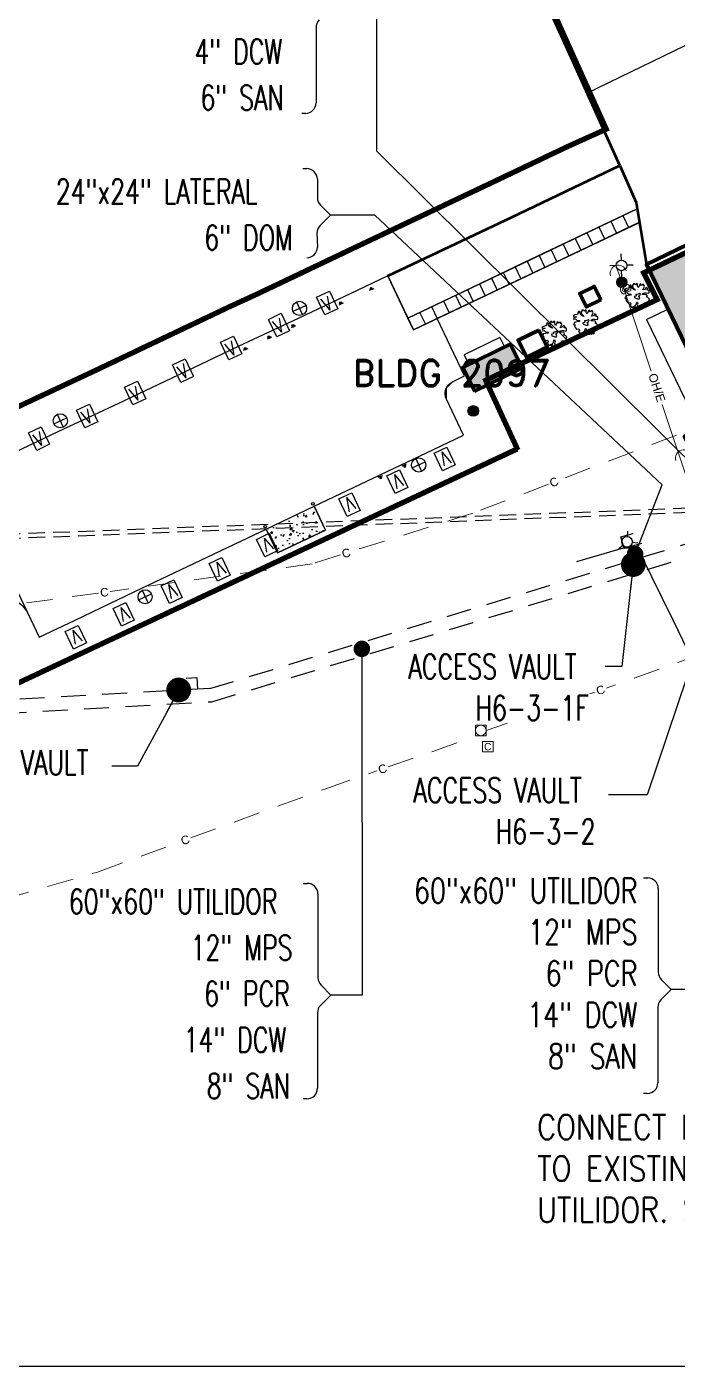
# Model space of a CAD drawing. Header units: inches. Extents: x 27388 to 48883, y 5676 to 18157.
# Drawn here: x 33106 to 36054, y 5676 to 11746 of the extents above; entities that cross this region are included whole.
import ezdxf
from ezdxf.enums import TextEntityAlignment as Align

# ---------------------------------------------------------------- set-up
doc = ezdxf.new("R2010")
doc.units = ezdxf.units.IN
doc.header["$LTSCALE"] = 1200
doc.header["$MEASUREMENT"] = 0
for name, pattern in [('D10', [0.175, 0.1, -0.075]), ('DASHED4', [0.1875, 0.125, -0.0625]), ('DASHED8', [0.09375, 0.0625, -0.03125]), ('HIDDEN1', [0.15625, 0.09375, -0.0625])]:
    doc.linetypes.add(name, pattern=pattern)
doc.layers.get('Defpoints').update_dxf_attribs({"color": 251})
for name, color, linetype in [('C-3D POLYLINE', 251, 'Continuous'), ('C-BOLLARD', 251, 'Continuous'), ('C-CONCRETE', 251, 'Continuous'), ('C-FORCE PROTECTION', 251, 'Continuous'), ('C-NEW PVMT', 251, 'Continuous'), ('C-PROJECT LIMITS', 52, 'DASHED4'), ('C-SIGN', 251, 'Continuous'), ('MU-EXST-MAIN-UTILDR', 251, 'HIDDEN1'), ('MU-EXST-SITE-NOTE', 251, 'Continuous'), ('MU-SHAD', 251, 'Continuous'), ('MU-SITE-NOTES', 11, 'Continuous'), ('Pipes-Water-E-DB-Deluge-16.00', 251, 'DASHED8'), ('Pipes-Water-E-DB-Re-Circ.-01.50', 251, 'DASHED8'), ('V-DOMW-HYDR', 251, 'Continuous'), ('V-LITE-EXTR', 251, 'Continuous'), ('V-POWR-JBOX', 251, 'Continuous'), ('V-SITE-CONC', 251, 'Continuous'), ('V-SITE-VEGE', 251, 'Continuous')]:
    doc.layers.add(name, color=color, linetype=linetype)
for name, color, linetype, lineweight in [('E-ELEC-C', 251, 'Continuous', 25), ('V-APRN-OTLN', 251, 'Continuous', 50), ('V-COMM-JBOX', 251, 'Continuous', 18), ('V-COMM-UNDR', 251, 'D10', 18), ('V-EXST-BLDG-OTLN', 34, 'Continuous', 90), ('V-POWR-POLE', 251, 'Continuous', 18), ('V-POWR-POLE-GUYS', 251, 'Continuous', 18), ('V-SECD-OVHD', 251, 'Continuous', 18)]:
    doc.layers.add(name, color=color, linetype=linetype, lineweight=lineweight)
doc.styles.add('AR80', font='arial.ttf', dxfattribs={"height": 3.2})
doc.styles.add('Arial', font='arial.ttf')
doc.styles.add('ROMAND', font='romand.shx')
doc.styles.add('RomanS', font='romans.shx', dxfattribs={"width": 0.85})
doc.styles.get("Standard").update_dxf_attribs({"font": 'romans.shx', "width": 0.85})
doc.dimstyles.new('X Site Notes', dxfattribs={"dimtxt": 0.09375, "dimasz": 0.09375, "dimexe": 0.0625, "dimexo": 0.0625, "dimgap": 0.03125, "dimtad": 1, "dimdec": 8, "dimzin": 0, "dimdsep": 46, "dimlunit": 4, "dimtxsty": 'RomanS', "dimcen": 0.09, "dimclrd": 253, "dimclre": 253, "dimclrt": 256, "dimadec": 0, "dimazin": 0, "dimtfac": 1, "dimtdec": 8, "dimtofl": 0, "dimtmove": 0, "dimatfit": 3, "dimldrblk": 'DOT', "dimfxl": 1, "dimtolj": 1, "dimtzin": 0, "dimlwd": -1, "dimlwe": -1, "dimarcsym": 0})

# ---------------------------------------------------------------- blocks, each defined once
blk = doc.blocks.new('coe-mh')
at = {"linetype": 'Continuous'}
blk.add_lwpolyline([(-0.05, -0.05), (0.05, -0.05), (0.05, 0.05), (-0.05, 0.05)], close=True, dxfattribs=at)
blk.add_circle((0, 0), 0.05, dxfattribs=at)
blk = doc.blocks.new('coe-pedc')
blk.add_lwpolyline([(-0.05, -0.05), (0.05, -0.05), (0.05, 0.05), (-0.05, 0.05)], close=True)
at = {"style": 'Arial'}
blk.add_text('C', height=0.07, dxfattribs=at).set_placement((0, 0), align=Align.MIDDLE)
blk = doc.blocks.new('coe-pp')
blk.add_hatch(color=256).paths.add_polyline_path([(-0.05, 0, 1), (0.05, 0, 1)])
blk.add_circle((0, 0), 0.05)
blk = doc.blocks.new('coe-tree')
for points in [[(0.08217323271519739, 0.0375325936645865), (0.1053390743602858, 0.03237312031713557), (0.1101544998285391, 0.03658703281206499), (0.1105861614740995, 0.05766687312207353), (0.1049074127147254, 0.06281606863417188), (0.09485449261366874, 0.06235356604326547), (0.08786157395558725, 0.06797554198162459), (0.0970415782845091, 0.07312473749372295), (0.09615907003136215, 0.08061727946641639), (0.08261448684177175, 0.08671203583103626), (0.0690603111711674, 0.06891082499879175), (0.05114155663989628, 0.06515941509476697), (0.05988030684224377, 0.08389590894418042), (0.06687322550032526, 0.09560236341180506), (0.06512739395605927, 0.1059110322713543), (0.057261559525843, 0.1031051832198528), (0.06162613838651332, 0.1148116376874775), (0.04851321684248155, 0.1143388572612167), (0.03801904261485234, 0.1068463152885215), (0.03146737808334343, 0.1166822037218118), (0.03102612395676907, 0.1213688966430038), (0.02403320529868758, 0.1171549841480726), (0.01353903107106014, 0.09513986082089687), (0.00786028231168423, 0.08576647497851475), (0.001740279425733959, 0.09935377331582806), (0.0004261095270283732, 0.1227769600864317), (-0.0126868120170025, 0.1227769600864317), (-0.0126868120170025, 0.1199608331995758), (-0.006566809131054008, 0.117617486738979), (-0.01094098047273473, 0.1115330082097135), (-0.01836556077637841, 0.1143388572612167), (-0.02798681923187374, 0.1227769600864317), (-0.03935390923163684, 0.1227769600864317), (-0.03759848520635689, 0.1166822037218118), (-0.03366556799124876, 0.1143388572612167), (-0.04677848953527874, 0.1073190957147823), (-0.05027974510482647, 0.10404046623702), (-0.04328682644674497, 0.0942045778037297), (-0.04460099634545056, 0.08343340635327223), (-0.03104682067484799, 0.07406002051089011), (-0.01706098335868322, 0.06188078561700472), (-0.03104682067484799, 0.0637616294866934), (-0.05072099923139994, 0.07781143041491312), (-0.06164683510459046, 0.1082543787319512), (-0.06995392366137843, 0.1096624421753791), (-0.07826101221816817, 0.100289056332997), (-0.07869267386372858, 0.09186123134313462), (-0.07737850396502122, 0.0843686893704394), (-0.08699976242051743, 0.08155256248358356), (-0.1044868553062281, 0.07781143041491312), (-0.1145397754072848, 0.07265195706746219), (-0.1202185241666607, 0.068438044572531), (-0.1114797739643114, 0.06048300000892937), (-0.0944339352051724, 0.06001021958266861), (-0.09137393376219816, 0.05766687312207353), (-0.1031726854075217, 0.05298018020088158), (-0.1162856069515525, 0.04830376511504397), (-0.1193456083945268, 0.04081122314235053), (-0.1140985212807122, 0.03658703281206499), (-0.09879851406584095, 0.03986566228982902), (-0.09356101943303852, 0.03378118376056349), (-0.08262559107883671, 0.02394529532727319), (-0.05901849530717573, 0.02347251490101243), (-0.06470683654756382, 0.0136366264677239), (-0.1058010252049355, 0.008487430955625541), (-0.1132256055085783, -0.001348457477664766), (-0.1184726926223929, -0.01211962892812224), (-0.1031726854075217, -0.01586076099679268), (-0.1062326868504959, -0.02241801995231896), (-0.1106068581921766, -0.03319946923813077), (-0.09137393376219816, -0.05754766119054722), (-0.08787267819265043, -0.05708515859964081), (-0.06908100788924454, -0.05333374869561602), (-0.06251975087672346, -0.06644826660667036), (-0.07038558530693972, -0.07956278451772292), (-0.05595849386420237, -0.09923456138430176), (-0.03323390634568835, -0.1043837568964001), (-0.03453848376338176, -0.1001698444014707), (-0.04371848809230539, -0.09126923898534756), (-0.03453848376338176, -0.09267730242877548), (-0.03104682067484799, -0.1020506882711594), (-0.02579973356103249, -0.1053190399135691), (-0.018806814902951, -0.1043837568964001), (-0.02055264644721877, -0.0940853658722034), (-0.02361264789019213, -0.08565754088234279), (-0.0126868120170025, -0.0739408085793638), (-0.00831264067532178, -0.06036378807740306), (-0.002192637789372398, -0.05005511921785377), (0.002181533552308323, -0.05287124610470961), (0.00392736509657432, -0.06364241755516709), (-0.0013197220172394, -0.07769221848338681), (0.006114450767414681, -0.1006426248277315), (0.02010028808358122, -0.1053190399135691), (0.0393332125135597, -0.1053190399135691), (0.04326612972866606, -0.08705532649041636), (0.04719904694377597, -0.08705532649041636), (0.05331904982972269, -0.09454786846310981), (0.04676738529821556, -0.1053190399135691), (0.057261559525843, -0.1015779078448986), (0.06032156096881813, -0.09361258544594264), (0.05813447529797777, -0.08565754088234279), (0.06600030972819404, -0.08939867295101322), (0.06687322550032526, -0.09361258544594264), (0.06644156385476485, -0.09829927836713459), (0.07212031261414076, -0.1020506882711594), (0.07911323127222403, -0.09267730242877548), (0.0699332269433004, -0.07441358900562456), (0.06206739251308413, -0.0641049201460735), (0.07037448106987476, -0.05895572463397514), (0.08217323271519739, -0.06036378807740306), (0.09222615281625401, -0.06176157368547841), (0.102720327043885, -0.05567709515621289), (0.1127732471449416, -0.0519256852521881), (0.1075261600311261, -0.03741338173306019), (0.1136461629170729, -0.02241801995231896), (0.106221582613431, -0.01258213151902865), (0.09747323993006951, -0.00697043341602388), (0.08480157251261211, -0.001348457477664766), (0.09398157684153396, 0.005681581904122268), (0.08697906570243852, 0.01832331938891407), (0.06425447818392449, 0.0216019488666781), (0.04764030107034678, 0.02019388542325018), (0.04982738674118714, 0.03097533470906022), (0.06600030972819404, 0.0375325936645865)], [(0.01398028519763095, -0.01258213151902865), (0.02141445798228681, -0.008368219024099233), (0.01310736942549795, 0.001467669409191075), (0.01092028375465759, 0.008487430955625541), (0.02316028952655458, 0.01270134345055496), (0.0284073766403683, 0.02441807575353394), (0.02097320385571244, 0.03191061772622739), (0.006546112412975091, 0.02394529532727319), (-0.00612555500448142, 0.0216019488666781), (-0.0135597277891355, 0.01973138283234199), (-0.01181389624486862, 0.006144084495028679), (-0.02930098913058021, 0.003811015869786161), (-0.02579973356103249, -0.01118434591095507), (-0.0135597277891355, -0.01446297538871733), (-0.005693893358920121, -0.01774160486648135), (0.008301536438255042, -0.02382608339574688), (0.02054154221015203, -0.01867688788364852)]]:
    blk.add_lwpolyline(points, close=True)
blk = doc.blocks.new('COE-FH')
for points in [[(0, 0.05000000000291038), (0, 0.1009187257295707)], [(-0.03535533905960619, -0.03535533905960619), (-0.07136031529807951, -0.07136031531263143)], [(0.03535533905960619, -0.03535533905960619), (0.07136031531263143, -0.07136031531263143)]]:
    blk.add_lwpolyline(points)
blk.add_circle((0, 0), 0.05)
blk = doc.blocks.new('coe-jbox')
at = {"lineweight": 18}
blk.add_lwpolyline([(-0.03191623687400136, 0.0384883595883565), (-0.03191623687400136, -0.03848835958835648, 0.3606828855509825), (0.03191623687400136, -0.03848835958835651), (0.03191623687400136, 0.0384883595883565, 0.3606828855509824)], format="xyb", close=True, dxfattribs=at)
at = {"style": 'Arial'}
blk.add_text('J', height=0.07, dxfattribs=at).set_placement((0, 0), align=Align.MIDDLE)
blk = doc.blocks.new('COE-ppl')
blk.add_hatch(color=256).paths.add_polyline_path([(-0.05, 0, 1), (0.05, 0, 1)])
blk.add_circle((0, 0), 0.05)
at = {"layer": 'V-LITE-EXTR'}
for points in [[(0.05000000000000071, 0), (0.1095600495147089, 0)], [(0.1595600495148481, 0.05000000000014282), (0.1595600495148481, 0.1092049625798595)], [(0.1595600495148446, 0.05000000000000071), (0.1595600495148446, 0.1040665662971065)], [(0.2095600495149874, 0), (0.2687650120948035, -8.881784197001252e-16)], [(0.1595600495148481, -0.1092049625797937), (0.1595600495148481, -0.05000000000014282)]]:
    blk.add_lwpolyline(points, dxfattribs=at)
blk.add_circle((0.1595600495148481, 0), 0.05, dxfattribs=at)
blk = doc.blocks.new('coe-anchor')
blk.add_arc((-0.07763266942490255, 0), 0.07763266942490255, 270, 90)
blk = doc.blocks.new('SIGN')
at = {"layer": 'C-SIGN'}
h = blk.add_hatch(color=256, dxfattribs=at)
edge = h.paths.add_edge_path()
edge.add_arc((1391271.715876814, 3961353.114197569), 0.416666666, 0, 360)
for points in [[(1391271.715876814, 3961352.697530903), (1391270.715876814, 3961352.697530903)], [(1391271.715876814, 3961352.697530903), (1391272.715876814, 3961352.697530903)]]:
    blk.add_lwpolyline(points, dxfattribs=at)
blk.add_circle((1391271.715876814, 3961353.114197569), 0.416666666, dxfattribs=at)
blk = doc.blocks.new('A$C74487909')
at = {"layer": 'E-ELEC-C'}
for p, q in [((-1585.630390593782, -169.7239891514182), (-1558.953581897542, -228.2719582170248)), ((-1601.56597077474, -212.336378030479), (-1543.018001710996, -185.6595693305135)), ((-2686.057001752779, -721.6816073730588), (-2627.509032689035, -695.0047986730933)), ((-2670.121421571821, -679.069218493998), (-2643.444612875581, -737.6171875596046)), ((-1061.264453569427, -921.6830852776766), (-1002.716484505683, -895.0062765777111)), ((-1045.328873388469, -879.0706963986158), (-1018.652064692229, -937.6186654642224)), ((-2301.406892541796, -1519.200826525688), (-2242.858923478052, -1492.524017825723)), ((-2285.471312360838, -1476.588437646627), (-2258.794503664598, -1535.136406712234))]:
    blk.add_line(p, q, dxfattribs=at)
for centre in [(-1572.291986243799, -198.9979736804962), (-2656.783017221838, -708.3432030230761), (-1031.990469038486, -908.3446809276938), (-2272.132908010855, -1505.862422175705)]:
    blk.add_circle(centre, 32.16953840106726, dxfattribs=at)
blk = doc.blocks.new('_Dot')
at = {"color": 0, "linetype": 'ByBlock', "lineweight": -2}
blk.add_line((-0.5, 0), (-1, 0), dxfattribs=at)
at = {"color": 0, "linetype": 'ByBlock', "const_width": 0.5}
blk.add_lwpolyline([(-0.25, 0, 1), (0.25, 0, 1)], format="xyb", close=True, dxfattribs=at)

msp = doc.modelspace()

# ---------------------------------------------------------------- hatches: boundary and pattern name
at = {"layer": 'C-CONCRETE'}
h = msp.add_hatch(dxfattribs=at)
h.set_pattern_fill('AR-CONC', color=256, scale=12, style=0)
h.set_pattern_definition([(49.99999999999999, (34298.18746240505, 9443.88087223239), (86.07122191209041, -7.530256197911413), [9, -99]), (355, (34298.18746240505, 9443.88087223239), (-16.65016003356, 90.26305604400142), [7.200000000000001, -79.2]), (100.4513999999999, (34305.3600640043, 9443.253351434616), (69.42112580568259, 82.73274504731444), [7.648822799999999, -84.13705343999997]), (46.18420000000001, (34298.18746240505, 9467.88087223239), (128.0689258350773, -19.86228171948217), [13.5, -148.5]), (96.6356, (34308.8598718054, 9466.22567539431), (112.1595246658444, 116.894144508053), [11.47323456, -126.20556]), (351.1842, (34298.18746240505, 9467.88087223239), (112.1594334160353, 116.8942321110389), [10.8, -118.8]), (21, (34310.18746240505, 9461.88087223239), (71.6288462542154, -48.31426687984066), [9, -99]), (326.0000000000001, (34310.18746240505, 9461.88087223239), (29.19783983058981, 87.01800540562236), [7.199999999999998, -79.19999999999999]), (71.4514, (34316.15653036603, 9457.854679515136), (100.8267154297788, 38.70365960519429), [7.648822800000001, -84.13705343999999]), (37.49999999999999, (34298.18746240505, 9443.88087223239), (1.45918263807488, 39.94726245975738), [0, -78.24000000000001, 0, -80.40000000000002, 0, -79.50000000000001]), (7.499999999999999, (34298.18746240505, 9443.88087223239), (31.56834449305783, 47.32940542588323), [0, -45.83999999999999, 0, -76.43999999999998, 0, -30.29999999999999]), (327.5, (34271.42746240528, 9443.88087223239), (64.05869234068909, -2.706584608125576), [0, -30, 0, -93.6, 0, -124.2]), (317.5, (34259.42746240528, 9443.88087223239), (69.98234032108635, 12.01259787987812), [0, -39, 0, -62.16, 0, -88.19999999999999])])
h.paths.add_polyline_path([(34459.67050666896, 9464.946284705324), (34242.96135336229, 9361.809759303478), (34191.39309065857, 9470.164335952622), (34408.10224396245, 9573.300861360056)])
at = {"layer": 'MU-SHAD'}
for points in [[(37013.10634672608, 10550.66006519297), (36970.37814588076, 10624.26316385299), (36976.11464941008, 10626.93716787015), (36853.55364198161, 10879.65870340912), (36771.57585910497, 11047.52518844373), (35927.12820555791, 10643.02588801963), (36252.91227780817, 9970.055834678482), (36155.63246392184, 9922.96278238226), (36159.92571381792, 9914.084842629443), (36116.71324765025, 9893.187886685964), (36112.4286780722, 9902.04787655412), (36087.95722239999, 9890.201271429209), (36146.19482188124, 9769.900238417702, -0.1734516513333141), (36153.23836288267, 9755.350441274984), (36155.67451276408, 9750.318102203424, -0.322456124276223), (36170.43461746543, 9726.47709942623), (36168.04625635067, 9724.76187140273), (36171.60294751333, 9717.414837445618), (36808.83679155515, 10025.85080296979), (36808.83679155514, 10056.08569339618), (36844.83679155515, 10056.08569339618), (36844.83679155516, 10043.27563823662), (36946.51441853688, 10092.48996880544), (36944.26721998558, 10097.10477172352), (36987.54329903515, 10112.34889891279), (37180.40138555783, 10205.69668745533)], [(35135.86627749701, 10094.52638003371), (35351.28100638067, 10200.24945305802), (35298.20264650391, 10308.39860324703), (35082.78791762026, 10202.67553022831)]]:
    msp.add_hatch(color=256, dxfattribs=at).paths.add_polyline_path(points)

# ---------------------------------------------------------------- linework, layer by layer
at = {"layer": 'C-3D POLYLINE'}
for points in [[(34741.85863979881, 10617.34728440225, 5433.48), (34995.81030071595, 10737.60915892899, 5434.68), (35266.94648669822, 10866.00897273563, 5436), (35537.87282018152, 10994.90973149381, 5436.96), (35794.45342990266, 11117.07913853928, 5437.799999999999), (35868.60679543832, 10949.8100425969, 5437.08), (35873.19872591154, 10921.76702471778, 5437.200000000001), (35628.15370273286, 10805.14485222429, 5435.88), (35357.26726109603, 10676.22419547617, 5434.92), (35086.3808194592, 10547.30353872806, 5433.6), (34832.66165299223, 10426.55315574772, 5432.4)], [(35873.19872591154, 10921.76702471778, 5437.200000000001), (35883.24568489449, 10860.25914205193, 5437.32), (35653.93783407913, 10750.96756390251, 5435.64), (35383.05139244509, 10622.04690714881, 5434.68), (35112.16495080826, 10493.12625040069, 5433.6), (34966.80036100441, 10423.94413012407, 5432.04)], [(35599.60197086952, 9323.60836683908, 5453.16), (35810.28996791759, 9384.369761118216, 5452.559999999999), (35855.0607517443, 9385.840553706063, 5452.200000000001), (35888.37294495919, 9355.892530429659, 5451.96), (36035.32182228447, 9056.268573015479, 5452.32), (36121.26570181431, 8881.031811976356, 5450.16), (36253.37655171262, 8611.662107457889, 5448.12), (36385.48740161092, 8342.292402939422, 5445.84), (36397.8876858583, 8317.008628698093, 5445.806209419344)]]:
    msp.add_polyline3d(points, dxfattribs=at)
at = {"layer": 'C-BOLLARD'}
for centre in [(34402.94541768984, 9584.136319027764), (34186.23626438597, 9480.99979362033)]:
    msp.add_circle(centre, 6, dxfattribs=at)
at = {"layer": 'C-CONCRETE'}
for points in [[(34832.66165299223, 10426.55315574772), (35873.19872591154, 10921.76702471778)], [(35807.85284288482, 10890.66752008118), (35833.63697423668, 10836.49023175381)], [(34858.44578434409, 10372.37586742036), (35883.2697927819, 10860.11155261799)], [(35645.32097790272, 10813.3151260256), (35671.10510925458, 10759.13783769823)], [(35699.49826623009, 10839.09925737746), (35725.28239758195, 10784.92196905009)], [(35753.67555455746, 10864.88338872932), (35779.45968590931, 10810.70610040195)], [(35536.96640124799, 10761.74686332188), (35562.75053259985, 10707.56957499452)], [(35591.14368957536, 10787.53099467374), (35616.92782092722, 10733.35370634638)], [(35374.43453626589, 10684.39446926631), (35400.21866761775, 10630.21718093894)], [(35428.61182459326, 10710.17860061817), (35454.39595594512, 10656.0013122908)], [(35482.78911292063, 10735.96273197002), (35508.57324427248, 10681.78544364266)], [(35266.07995961116, 10632.82620656259), (35291.86409096302, 10578.64891823523)], [(35320.25724793853, 10658.61033791445), (35346.04137929039, 10604.43304958708)], [(35157.72538295643, 10581.25794385887), (35183.50951430829, 10527.08065553151)], [(35211.90267128379, 10607.04207521073), (35237.68680263565, 10552.86478688337)], [(34995.19351797433, 10503.9055498033), (35020.97764932619, 10449.72826147593)], [(35049.3708063017, 10529.68968115516), (35075.15493765355, 10475.51239282779)], [(35103.54809462906, 10555.47381250702), (35129.33222598092, 10501.29652417965)], [(34886.8389413196, 10452.33728709958), (34912.62307267146, 10398.15999877222)], [(34941.01622964696, 10478.12141845144), (34966.80036099882, 10423.94413012407)], [(34459.67050666617, 9464.946284705324), (34242.96135336229, 9361.809759303478), (34191.39309065857, 9470.164335952622), (34408.10224396245, 9573.300861360056), (34459.67050666617, 9464.946284710912)]]:
    msp.add_lwpolyline(points, dxfattribs=at)
msp.add_lwpolyline([(34459.67050666896, 9464.946284705324), (34242.96135336229, 9361.809759303478), (34191.39309065857, 9470.164335952622), (34408.10224396245, 9573.300861360056)], close=True, dxfattribs=at)
at = {"layer": 'C-FORCE PROTECTION'}
msp.add_line((37290.74601831635, 12242.05965131849), (35646.52633953349, 11446.09468978412), dxfattribs=at)
at = {"layer": 'C-NEW PVMT'}
msp.add_lwpolyline([(34741.85864209825, 10617.34728549748), (34858.44578434968, 10372.37586742036)], dxfattribs=at)
msp.add_lwpolyline([(35085.346140241, 9895.615730136184), (35007.99374617984, 10058.14759512946, -0.4142135623733916), (35036.38690315535, 10138.10901480868), (35090.56419148551, 10163.89314616613), (34966.80036100441, 10423.94413012407)], format="xyb", dxfattribs=at)
at = {"layer": 'C-NEW PVMT', "flags": 128}
msp.add_lwpolyline([(32684.32717740977, 9018.713438018707), (32950.55188729962, 9145.415476819051, -0.4142135623582926), (33110.47472664969, 9088.629162868036), (33162.04298933384, 8980.274586246831)], format="xyb", dxfattribs=at)
at = {"layer": 'C-NEW PVMT'}
msp.add_polyline3d([(32816.18626103246, 9706.98433783978, 5431.32), (33162.04298933943, 8980.274586235655, 5423.4), (33324.58426962954, 9057.631461234314, 5421.96), (33595.47071126358, 9186.552117993606, 5420.4), (33866.35715290041, 9315.47277474731, 5421.96), (34137.24359453445, 9444.393431501014, 5423.52), (34191.39309065857, 9470.164335952622, 5423.88), (34242.96135336229, 9361.809759303478, 5425.68), (34459.67050666896, 9464.946284705324, 5426.76), (34408.10224396524, 9573.300861354468, 5424.96), (34679.01647780531, 9702.23474501401, 5426.52), (34949.90291943656, 9831.155401762126, 5427.96), (35085.346140241, 9895.615730136184, 5428.68), (35007.99374617984, 10058.14759512946, 5429.76), (35007.97779902791, 10109.6823231294, 5435.4), (35036.38690315535, 10138.10901480868, 5430.36), (35090.56419148551, 10163.89314616613, 5437.08), (34966.80036100441, 10423.94413012407, 5432.04), (34858.44578434968, 10372.37586742036, 5431.799999999999), (34832.66165299782, 10426.55315574772, 5432.16), (34741.85864209825, 10617.34728549748, 5433.48), (34606.38865692423, 10552.94319403872, 5433), (34335.51994544615, 10423.98528289936, 5432.28), (34063.74287868639, 10296.93599630661, 5431.08), (33792.79481699386, 10168.14481482796, 5430.12), (33521.84675530413, 10039.35363334931, 5429.28), (33250.25466725112, 9911.915671854762, 5428.440000000001), (32978.85650769876, 9784.070230267493, 5430)], dxfattribs=at)
at = {"layer": 'C-PROJECT LIMITS', "const_width": 24, "flags": 128}
msp.add_lwpolyline([(35331.83704427326, 9828.333306595234), (35186.19798213498, 10144.27583622329), (35963.36311393393, 10510.12171573333), (35902.56721907736, 10631.26091738187), (36771.57585910497, 11047.52518844373), (37106.03063047559, 10362.65979073152)], dxfattribs=at)
at = {"layer": 'Defpoints'}
msp.add_lwpolyline([(27388.40978626645, 5676.473910212656), (48882.77969098645, 5676.473910212656), (48882.77969098645, 18157.07579037266), (27388.40978626645, 18157.07579037266)], close=True, dxfattribs=at)
at = {"layer": 'E-ELEC-C'}
for points in [[(34419.34152107195, 10520.56259106241), (34477.47737206308, 10548.09295358836), (34515.23293964633, 10468.36454286009), (34457.09708865521, 10440.83418033413)], [(34201.2248055504, 10420.34037889495), (34259.36065654152, 10447.87074142091), (34297.11622412478, 10368.14233069263), (34238.98037313366, 10340.61196816668)], [(33984.14167452299, 10317.01854336589), (34042.27752551412, 10344.54890589185), (34080.03309309737, 10264.82049516357), (34021.89724210625, 10237.29013263762)], [(33766.45398653088, 10213.94041064895), (33824.589837522, 10241.47077317491), (33862.34540510525, 10161.74236244663), (33804.20955411413, 10134.21199992068)], [(33549.12775322956, 10112.69423901059), (33607.26360422069, 10140.22460153654), (33645.01917180394, 10060.49619080826), (33586.88332081282, 10032.96582828231)], [(33331.80132001148, 10008.68670623518), (33389.9371710026, 10036.21706876114), (33427.69273858586, 9956.488658032862), (33369.55688759474, 9928.958295506907)], [(33113.55425689065, 9906.520080890057), (33171.69010788178, 9934.050443416012), (33209.44567546503, 9854.322032687736), (33151.30982447391, 9826.791670161781)], [(35048.23011106507, 9761.954559839813), (34990.09426007674, 9734.42419730827), (34952.33869249628, 9814.152608036546), (35010.47454348461, 9841.682970568088)], [(34833.46045000454, 9658.733172451628), (34775.32459901621, 9631.202809920085), (34737.56903143575, 9710.931220648361), (34795.70488242408, 9738.461583179904)], [(34617.05504652554, 9554.725752921326), (34558.91919553721, 9527.195390389783), (34521.16362795675, 9606.923801118059), (34579.29947894507, 9634.454163649601)], [(34242.83310844166, 9371.383064833952), (34184.69725745333, 9343.852702302409), (34146.94168987287, 9423.581113030685), (34205.0775408612, 9451.111475562227)], [(34028.26519023509, 9261.664103338046), (33970.12933924676, 9234.133740806503), (33932.3737716663, 9313.862151534779), (33990.50962265463, 9341.392514066321)], [(33810.33439996907, 9160.661634517384), (33752.19854898074, 9133.131271985842), (33714.44298140028, 9212.859682714117), (33772.57883238861, 9240.39004524566)], [(33593.25126894166, 9057.339798988325), (33535.11541795333, 9029.809436456782), (33497.35985037287, 9109.537847185058), (33555.4957013612, 9137.0682097166)], [(33376.16813791425, 8954.017963459266), (33318.03228692593, 8926.487600927723), (33280.27671934546, 9006.216011655999), (33338.41257033379, 9033.746374187542)]]:
    msp.add_lwpolyline(points, close=True, dxfattribs=at)
at = {"layer": 'MU-EXST-MAIN-UTILDR'}
for p, q in [((35889.42613997193, 9340.557960466964), (36266.3200665356, 9454.956294048128)), ((35842.06357988877, 9393.685353233961), (35860.79447370929, 9331.867170400468)), ((35870.99682509409, 9401.379741157887), (35889.42613997193, 9340.557043810857)), ((33935.0956550554, 8747.360729533428), (35860.79447370929, 9331.867170400468)), ((33935.0956550554, 8747.360729533428), (30371.05726058847, 8547.523212870152))]:
    msp.add_line(p, q, dxfattribs=at)
msp.add_lwpolyline([(30370.85744327721, 8487.410364399668), (33945.02718161519, 8687.836666576524), (45606.0768947039, 12227.30445134388)], dxfattribs=at)
at = {"layer": 'MU-EXST-MAIN-UTILDR', "flags": 128}
for points in [[(35813.19958218162, 9382.764845484418), (35798.26805573398, 9434.251969012914), (35876.99926268843, 9456.202173245621), (35891.74141857748, 9404.935830091608)], [(33879.4423346171, 8744.517190383654), (33787.54716133194, 8739.370556577947), (33784.81469143329, 8774.66208534306), (33810.18616496173, 8777.52707966594), (33809.45796030441, 8793.24066468319), (33876.48840276113, 8797.84237335613)]]:
    msp.add_lwpolyline(points, close=True, dxfattribs=at)
at = {"layer": 'MU-EXST-SITE-NOTE', "ltscale": 0.7}
for p, q in [((34417.00262485116, 11743.35336221929), (34417.00262485116, 11401.68001383159)), ((34369.00262485116, 11353.68001383159), (34352.41788215606, 11353.68001383159)), ((34356.8625768752, 11103.36798100878), (34375.29259650345, 11103.36798100878)), ((34423.29259650345, 11055.36798100878), (34423.29259650345, 10971.75739797277)), ((34437.36045221827, 10937.80729363558), (34482.34150840185, 10892.85003302132)), ((34482.34150840185, 10892.85003302132), (34435.51516417629, 10846.04842991081)), ((34421.44731957029, 10812.09833668244), (34423.30015337031, 10747.43533551713)), ((34359.16765397429, 7864.620768486808), (34377.59767360255, 7864.620768486808)), ((35901.96356072533, 7889.241116971252), (35920.39358035359, 7889.241116971252)), ((35968.39358035359, 7841.241116971252), (35968.39358035359, 7462.113824666021)), ((34425.59767360255, 7816.620768486808), (34425.59767360255, 7437.493476181577)), ((35982.46143606561, 7428.163720328836), (36027.44249224919, 7383.206459708987)), ((34484.64658549815, 7358.586111224542), (34437.8202412726, 7311.784508108447)), ((34439.66552931457, 7403.543371844391), (34484.64658549815, 7358.586111224542)), ((36027.44249224919, 7383.206459708987), (35980.61614802363, 7336.404856592892)), ((35966.54830342042, 7302.454763375697), (35966.54830342042, 6960.781414982406)), ((34423.75239666938, 7277.834414891253), (34423.75239666938, 6936.161066497962)), ((34375.75239666938, 6888.161066497962), (34359.16765397429, 6888.161066497962)), ((35918.54830342042, 6912.781414982406), (35901.96356072533, 6912.781414982406))]:
    msp.add_line(p, q, dxfattribs=at)
for centre, radius, start, end in [((34465.00262483719, 11743.35336221929), 47.99999998707702, 134.9848596257094, 180), ((34369.00262485116, 11401.68001383159), 48, 270, 0), ((34375.29259650345, 11055.36798100878), 48, 0, 90), ((34471.29259650904, 10971.75739797277), 48.00000000558794, 180, 225.0151591176895), ((34469.44731957029, 10812.09833668244), 47.99999999892977, 134.9848596162352, 180), ((34375.30015337031, 10747.43533551713), 48, 270, 0), ((34377.59767360255, 7816.620768486808), 48, 0, 90), ((35920.39358035359, 7841.241116971252), 48, 0, 90), ((34473.59767360814, 7437.493476175989), 48.00000000558794, 180, 225.015159108183), ((36016.39358035917, 7462.113824660433), 48.00000000558794, 180, 225.0151591081875), ((34471.75239665541, 7277.834414885665), 47.99999998707702, 134.9848596255999, 180), ((36014.54830340645, 7302.45476337011), 47.99999998707702, 134.9848596256072, 180), ((34375.75239666938, 6936.161066497962), 48, 270, 0), ((35918.54830342042, 6960.781414982406), 48, 270, 0)]:
    msp.add_arc(centre, radius, start, end, dxfattribs=at)
at = {"layer": 'Pipes-Water-E-DB-Deluge-16.00'}
msp.add_lwpolyline([(32214.22913478197, 9416.545777232868), (36187.78015420282, 9568.95726677358), (37257.66904624899, 9929.663267040176), (38658.75586273031, 10736.66527894281)], dxfattribs=at)
at = {"layer": 'Pipes-Water-E-DB-Re-Circ.-01.50'}
msp.add_lwpolyline([(32169.45415196543, 9395.129024615062), (32214.98354273544, 9396.875254442466), (36191.37527934158, 9549.395826054288), (37265.80528560349, 9911.632641979975), (38658.74944613756, 10713.94504138037)], dxfattribs=at)
at = {"layer": 'V-APRN-OTLN'}
for points in [[(35794.45342990266, 11117.07913853928), (35565.83064094906, 11623.93459537394), (35466.97238810429, 11843.41421925604), (35196.07680862279, 12441.20855413146), (34924.38688768329, 13045.6959072198), (34652.25845306249, 13644.36947514444), (34408.79579823719, 14179.31414068818), (34408.48403264744, 14244.07726330824), (34409.06067772371, 14840.9818655099), (34411.07493722228, 15444.3342587962), (34410.73015058575, 16043.51356003575), (34411.40538920065, 16226.64941778362)], [(34741.85864210104, 10617.3472854919), (35305.39456726958, 10884.2165254052), (35794.45342990266, 11117.07913853928)]]:
    msp.add_lwpolyline(points, dxfattribs=at)
at = {"layer": 'V-APRN-OTLN', "flags": 128}
msp.add_lwpolyline([(35794.45342990266, 11117.07913853928), (35868.62328395502, 10949.77806243442), (35914.45244260387, 10669.2101296629)], dxfattribs=at)
at = {"layer": 'V-COMM-UNDR'}
for points in [[(36051.03877204073, 9895.98175292231), (35520.68987563041, 9692.67948378205)], [(35470.49174316855, 9673.436690393386), (35127.65419783046, 9542.014429704768), (34579.2747185265, 9369.38260026045)], [(34527.9956179594, 9353.239755244476), (34400.08471075793, 9312.97294230528), (33484.3294171614, 9187.48946451537)], [(33431.06713086714, 9180.191077092213), (32505.10854901814, 9053.309470232127)], [(36387.21243181148, 8981.930316626576), (36170.66175290731, 8905.967486219031), (35731.95621332967, 8749.203091742022)], [(35681.33123347977, 8731.113066436274), (35188.55514902504, 8556.735697308106)], [(34743.96373791316, 8392.205994428617), (35125.50855340225, 8524.999552983341)], [(33849.46100365998, 8070.401891082076), (34456.29534179693, 8292.085357348917), (34693.19099001375, 8374.5349539756)], [(32998.84643010118, 7791.160044967679), (33426.79654772276, 7915.997771583048), (33798.96492875808, 8051.955102210415)]]:
    msp.add_lwpolyline(points, dxfattribs=at)
at = {"layer": 'V-EXST-BLDG-OTLN', "flags": 128}
for points in [[(37180.40138555784, 10205.69668745533), (36171.60294751333, 9717.414837445614), (36087.95722239999, 9890.201271429209), (36252.91227780817, 9970.055834678484), (35914.45244260387, 10669.2101296629), (36757.65449274679, 11077.40332675867), (37180.40138555784, 10205.69668745533)], [(35707.55860153095, 10509.30580092735), (35642.92345073794, 10477.58361181758), (35613.31607423419, 10537.90975255847), (35677.95122502719, 10569.63194166824)], [(35427.47294809272, 10371.8429814554), (35333.7519794402, 10325.84580725573), (35371.28990321582, 10249.36087881729), (35465.01087186833, 10295.35805302255)], [(35135.86627749701, 10094.52638003371), (35351.28100638067, 10200.24945305802), (35298.20264650391, 10308.39860324703), (35082.78791762026, 10202.67553022831)]]:
    msp.add_lwpolyline(points, close=True, dxfattribs=at)
at = {"layer": 'V-POWR-POLE-GUYS'}
msp.add_line((35776.06080928979, 10663.95152217477), (35811.64757374649, 10565.06588049188), dxfattribs=at)
at = {"layer": 'V-SECD-OVHD'}
for p, q in [((35936.75472553888, 10185.8089543204), (35803.32736840074, 10588.2189825955)), ((36127.73262680018, 9609.829452823398), (35986.66793233783, 10035.2732966277))]:
    msp.add_line(p, q, dxfattribs=at)
at = {"layer": 'V-SITE-CONC'}
for p, q in [((35915.13862061662, 10420.22080224521), (36012.23354044998, 10467.22434752576)), ((35915.13862061941, 10420.22080224521), (36155.8173579776, 9923.05228939235)), ((35250.18011278262, 10338.33403126664), (35088.48653039684, 10258.97667947925)), ((35250.18011278262, 10338.33403126664), (35271.34207325497, 10295.21574262857)), ((35088.48653039684, 10258.97667947925), (35109.64849086919, 10215.85839084677))]:
    msp.add_line(p, q, dxfattribs=at)

# ---------------------------------------------------------------- block references
at = {"layer": 'C-SIGN'}
for p, xscale, yscale, zscale, rotation in [((5387611.153553484, -50087060.08712883), 11.9999999999954, 11.9999999999954, 11.9999999999954, 25.45077689189858), ((5387473.276833382, -50087125.70561162), 11.9999999999954, 11.9999999999954, 11.9999999999954, 25.45077689189858), ((5387256.567680072, -50087228.84213702), 11.9999999999954, 11.9999999999954, 11.9999999999954, 25.45077689189858), ((5387148.213103417, -50087280.41039973), 11.9999999999954, 11.9999999999954, 11.9999999999954, 25.45077689189858), ((5387039.858526763, -50087331.97866243), 11.9999999999954, 11.9999999999954, 11.9999999999954, 25.45077689189858), ((-35468365.03333553, 35758231.37938544), -12.00000000000247, 12, 12, 205.4507769217189), ((-35468256.67875888, 35758282.94764815), -12.00000000000247, 12, 12, 205.4507769217189)]:
    msp.add_blockref('SIGN', p, dxfattribs=dict(at, xscale=xscale, yscale=yscale, zscale=zscale, rotation=rotation))
at = {"layer": 'E-ELEC-C'}
msp.add_blockref('A$C74487909', (35914.45244260387, 10669.21012965731), dxfattribs=at)
at = {"layer": 'MU-SHAD', "xscale": 480, "yscale": 480, "zscale": 480}
msp.add_blockref('coe-pp', (35129.96578990457, 10005.43538618974), dxfattribs=at)
at = {"layer": 'V-COMM-JBOX', "xscale": 480, "yscale": 480, "zscale": 12}
for name, p in [('coe-mh', (35164.05649076005, 8557.80986834645)), ('coe-pedc', (35195.4596616316, 8483.995623364595))]:
    msp.add_blockref(name, p, dxfattribs=at)
at = {"layer": 'V-DOMW-HYDR', "xscale": 479.9999999988724, "yscale": 479.9999999988724, "zscale": 479.9999999988724, "rotation": 130.3106793318803}
msp.add_blockref('COE-FH', (35826.92131450002, 9412.236793335078), dxfattribs=at)
at = {"layer": 'V-POWR-JBOX', "xscale": 479.9999999981769, "yscale": 479.9999999981769, "zscale": 479.9999999981769, "rotation": 294.7649640788476}
msp.add_blockref('coe-jbox', (35820.67242256341, 10556.98366839021), dxfattribs=at)
at = {"layer": 'V-POWR-POLE', "xscale": 480.0000000019172, "yscale": 480.0000000019172, "zscale": 480.0000000019172, "rotation": 91.24567342195571}
msp.add_blockref('COE-ppl', (35803.32736840074, 10588.2189825955), dxfattribs=at)
at = {"layer": 'V-POWR-POLE', "xscale": 39.36429098434746, "yscale": 39.36429098434746, "zscale": 39.36429098434746}
msp.add_blockref('coe-pp', (35803.32736840074, 10588.2189825955), dxfattribs=at)
at = {"layer": 'V-POWR-POLE-GUYS'}
for p, xscale, yscale, zscale, rotation in [((35776.06080929538, 10663.95152218036), 480.0000000003266, 480.0000000003266, 480.0000000003266, 107.9069906095667), ((36073.34647352969, 9827.251605378015), 479.9999999983414, 479.9999999983414, 479.9999999983414, 106.7252259104638)]:
    msp.add_blockref('coe-anchor', p, dxfattribs=dict(at, xscale=xscale, yscale=yscale, zscale=zscale, rotation=rotation))
at = {"layer": 'V-SITE-VEGE', "xscale": 480, "yscale": 480, "zscale": 480}
for p in [(35873.92814371803, 10522.92735561684), (35641.1143725484, 10403.59938495189), (35498.88804486928, 10351.40402785457)]:
    msp.add_blockref('coe-tree', p, dxfattribs=at)

# ---------------------------------------------------------------- texts
at = {"layer": 'E-ELEC-C', "style": 'RomanS', "width": 0.8}
for rotation, p in [(25.34000031506056, (34461.78519311336, 10454.24096711121)), (25.34000031506056, (34243.66847759181, 10354.01875494376)), (25.34000031506056, (34026.5853465644, 10250.6969194147)), (25.34000031506056, (33808.89765857228, 10147.61878669776)), (25.34000031506056, (33591.57142527097, 10046.37261505939)), (25.34000031506056, (33374.24499205289, 9942.365082283986)), (25.34000031506056, (33155.99792893206, 9840.19845693886)), (205.3400002896835, (35005.78643902646, 9828.27618379101)), (205.3400002896835, (34791.01677796592, 9725.054796402825)), (205.3400002896835, (34574.61137448692, 9621.047376872522)), (205.3400002896835, (34200.38943640304, 9437.704688785148)), (205.3400002896835, (33985.82151819648, 9327.985727289242)), (205.3400002896835, (33767.89072793045, 9226.983258468581)), (205.3400002896835, (33550.80759690305, 9123.661422939522)), (205.3400002896835, (33333.72446587564, 9020.339587410463))]:
    msp.add_text('V', height=62.49996, rotation=rotation, dxfattribs=at).set_placement(p)
at = {"layer": 'MU-EXST-SITE-NOTE', "style": 'RomanS', "width": 0.7}
for s, p in [('4" DCW', (33865.95397795501, 11577.82196465123)), ('6" SAN', (33893.09894410751, 11368.89339322026)), ('      24"x24" LATERAL', (32885.21651127448, 10943.53617002366)), ('6" DOM', (33910.57688597433, 10734.6075985927)), ('ACCESS VAULT', (32623.25743533079, 8356.192536936434)), ('ACCESS VAULT', (34859.11749129812, 8230.79735983955)), ('H6-3-2', (35231.78430537508, 8043.297359839549)), ('60"x60" UTILIDOR', (33296.70674246894, 7726.030927137539)), ('12" MPS', (33848.53344574499, 7517.102355706573)), ('6" PCR', (33909.81318470403, 7308.173784275607)), ('14" DCW', (33816.93001272493, 7099.24521284464)), ('8" SAN', (33921.49103395866, 6890.316641413674))]:
    msp.add_text(s, height=112.5, dxfattribs=at).set_placement(p)
at = {"layer": 'MU-EXST-SITE-NOTE', "insert": (35873.8384058478, 7887.97352681582), "char_height": 112.5, "width": 1154.146505828932, "attachment_point": 3, "style": 'RomanS'}
msp.add_mtext('{\\W0.75;60"x60" UTILIDOR 12" MPS\\P6" PCR\\P14" DCW\\P8" SAN}', dxfattribs=at)
at = {"layer": 'MU-SITE-NOTES', "insert": (35419.3219565781, 6816.352415289358), "char_height": 112.5, "width": 1970.464262498288, "attachment_point": 1}
msp.add_mtext('CONNECT NEW 6" SAN\\PTO EXISTING 8" INSIDE\\PUTILIDOR. SEE DWG. M-01', dxfattribs=at)
at = {"layer": 'V-COMM-UNDR', "style": 'AR80'}
for rotation, p in [(20.97366851472677, (35495.59080940088, 9683.05808708213)), (17.47418917692233, (34553.63516824295, 9361.311177752463)), (7.802493803470724, (33457.69827401427, 9183.840270803792)), (19.66353502094733, (35706.64372340472, 8740.158079089148)), (19.19003472591743, (34718.57736396206, 8383.370474207697)), (20.0678219846768, (33824.21296621182, 8061.178496637864))]:
    msp.add_text('C', height=38.40000000000001, rotation=rotation, dxfattribs=at).set_placement(p, align=Align.MIDDLE)
at = {"layer": 'V-EXST-BLDG-OTLN', "color": 251, "insert": (34582.44943399708, 10237.13448472403), "char_height": 120, "width": 988.5714285714275, "attachment_point": 1, "style": 'ROMAND'}
msp.add_mtext('BLDG 2097', dxfattribs=at)
at = {"layer": 'V-SECD-OVHD', "style": 'AR80'}
msp.add_text('OH/E', height=39.37, rotation=288.3440062438863, dxfattribs=at).set_placement((35962.84284648274, 10110.98642922893), align=Align.MIDDLE)

# ---------------------------------------------------------------- leaders
at = {"layer": 'MU-EXST-SITE-NOTE'}
for points, override in [([(36235.98555679742, 9650.224423144013), (34693.26783367083, 11182.20387166172), (34693.26783367083, 11824.10505855817), (34477.79350145599, 11824.10505855817)], {"dimscale": 1200, "dimasz": 0.0625, "dimgap": 0.03125, "dimtad": 0, "dimclrd": 251}), ([(35863.2861283141, 9356.552272778172), (35985.50343092233, 9671.328885106668), (34683.41934920789, 10892.85003302132), (34481.29089246898, 10892.85003302132)], {"dimscale": 1200, "dimasz": 0.0625, "dimgap": 0.03125, "dimtad": 0, "dimclrd": 251}), ([(36324.30189510115, 9474.119175281377), (35917.98794263888, 8266.35826529281), (35743.29777630146, 8266.35826529281)], {"dimscale": 600, "dimasz": 0.1875, "dimgap": 0.03125, "dimclrd": 251, "dimfxl": 0.75}), ([(35855.29445788774, 9309.596751881896), (35803.992299345, 8847.520835948499), (35727.37059413608, 8847.520835948499)], {"dimscale": 600, "dimasz": 0.1875, "dimgap": 0.03125, "dimclrd": 251, "dimfxl": 0.75}), ([(33794.60853958633, 8740.72711896999), (33608.06527821164, 8395.292797348697), (33491.80540979719, 8395.292797348697)], {"dimscale": 600, "dimasz": 0.1875, "dimgap": 0.03125, "dimclrd": 251, "dimfxl": 0.75})]:
    msp.add_leader(points, dimstyle='X Site Notes', override=override, dxfattribs=at)
at = {"layer": 'MU-EXST-SITE-NOTE', "ltscale": 0.7}
for points in [[(36712.0742382512, 9562.56241609445), (36157.18599999783, 7383.206459708987), (36027.44249224919, 7383.206459708987)], [(34624.78923773488, 8927.228847698912), (34626.58382391017, 7358.233626245887), (34484.32063812742, 7358.2033507369)]]:
    msp.add_leader(points, dimstyle='X Site Notes', override={"dimscale": 600, "dimasz": 0.125, "dimgap": 0.03125, "dimtad": 0, "dimclrd": 251, "dimldrblk": 'Dot', "dimfxl": 0.75}, dxfattribs=at)

# ---------------------------------------------------------------- next in the draw order: wipeouts: each hides what was drawn before it
for points in [[(34832.65593791874, 8783.834144379538), (35705.46843791874, 8783.834144379538), (35705.46843791874, 8910.396644379538), (34832.65593791874, 8910.396644379538)], [(35148.54494697163, 8596.334144379538), (35713.85744697163, 8596.334144379538), (35713.85744697163, 8722.896644379538), (35148.54494697163, 8722.896644379538)]]:
    msp.add_wipeout(points).dxf.layer = 'MU-EXST-SITE-NOTE'

# ---------------------------------------------------------------- next in the draw order: linework, layer by layer
at = {"layer": 'C-PROJECT LIMITS', "const_width": 24, "flags": 128}
msp.add_lwpolyline([(37106.03063047559, 10362.65979073152), (37634.83377277547, 9279.825861116422), (37846.51208739703, 8907.666565941197), (38041.98520985873, 8748.18006553456), (38139.09619801001, 8784.981777775583), (38668.78089580288, 8978.006518043128), (39051.98027626586, 9110.792179297207), (39151.38783887003, 9389.125223265512), (38719.71598980364, 9530.280279667599), (38456.33141512678, 9991.539228399766, -0.04418234193404256), (38337.07681553227, 10251.20795767523), (38392.99959075147, 11200.69702566184), (38409.05817561292, 11316.40795446701), (38424.80317730804, 11486.97500402808), (38352.34273382438, 11715.19149538271), (38495.2990382125, 11925.12809680171), (38595.7214963713, 12223.797434486), (38595.7214963713, 13301.29644380465), (39032.30810618003, 13879.63812834725), (39140.75754155379, 14023.29995336152), (39249.20697692756, 14166.9617783758), (38042.91794148622, 15077.58201291553), (37103.58433602074, 17036.83122844949), (34388.86411406634, 15722.63812166594), (34388.86411406634, 15460.0528496816), (34425.11734275495, 15422.45245677188), (34425.11734275495, 14244.35772877328), (34425.11734275495, 14185.94854933165), (35732.65965687552, 11282.50940038219), (35557.8748063722, 11203.79633764133), (35228.18385822301, 11046.81585619181), (34628.32795628974, 10762.74685286313), (34148.40569815946, 10534.26061840869), (34028.4421135194, 10479.45650820017), (33429.08325507188, 10194.56007813059), (33021.66430876938, 10003.54367549672), (32020.82040623643, 9547.70949779406), (32513.24965959949, 8513.023423833323), (35329.46299853803, 9833.408627330808)], format="xyb", dxfattribs=at)

# ---------------------------------------------------------------- next in the draw order: texts
at = {"layer": 'MU-EXST-SITE-NOTE', "style": 'RomanS', "width": 0.7}
for s, p in [('ACCESS VAULT', (34835.93718791874, 8790.865394379538)), ('H6-3-1F', (35140.57619697163, 8603.365394379538))]:
    msp.add_text(s, height=112.5, dxfattribs=at).set_placement(p)

doc.saveas('drawing.dxf')
